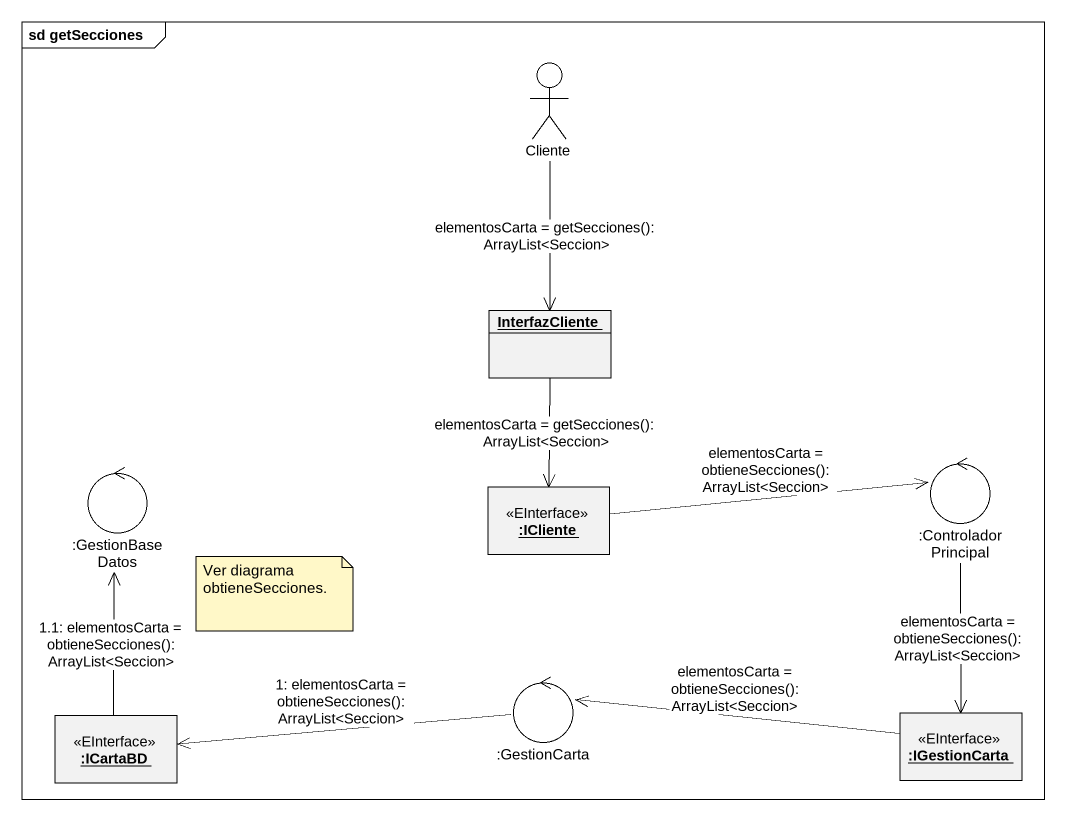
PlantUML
@startuml
mainframe sd getSecciones
allowmixing
hide circle
hide empty members
actor Cliente
object InterfazCliente
control ":GestionBaseDatos" as GestionBaseDatos
object ":ICliente" as ICliente <<EInterface>>
control ":ControladorPrincipal" as ControladorPrincipal
control ":GestionCarta" as GestionCarta
object ":ICartaBD" as ICartaBD <<EInterface>>
object ":IGestionCarta" as IGestionCarta <<EInterface>>
Cliente --> InterfazCliente : elementosCarta = getSecciones(): ArrayList<Seccion>
InterfazCliente --> ICliente : elementosCarta = getSecciones(): ArrayList<Seccion>
ICliente -right-> ControladorPrincipal : elementosCarta = obtieneSecciones(): ArrayList<Seccion>
ControladorPrincipal --> IGestionCarta : elementosCarta = obtieneSecciones(): ArrayList<Seccion>
GestionCarta -left-> ICartaBD : 1: elementosCarta = obtieneSecciones(): ArrayList<Seccion>
ICartaBD -up-> GestionBaseDatos : 1.1: elementosCarta = obtieneSecciones(): ArrayList<Seccion>
IGestionCarta -left-> GestionCarta : elementosCarta = obtieneSecciones(): ArrayList<Seccion>
note as N1
  Ver diagrama obtieneSecciones.
end note
@enduml
